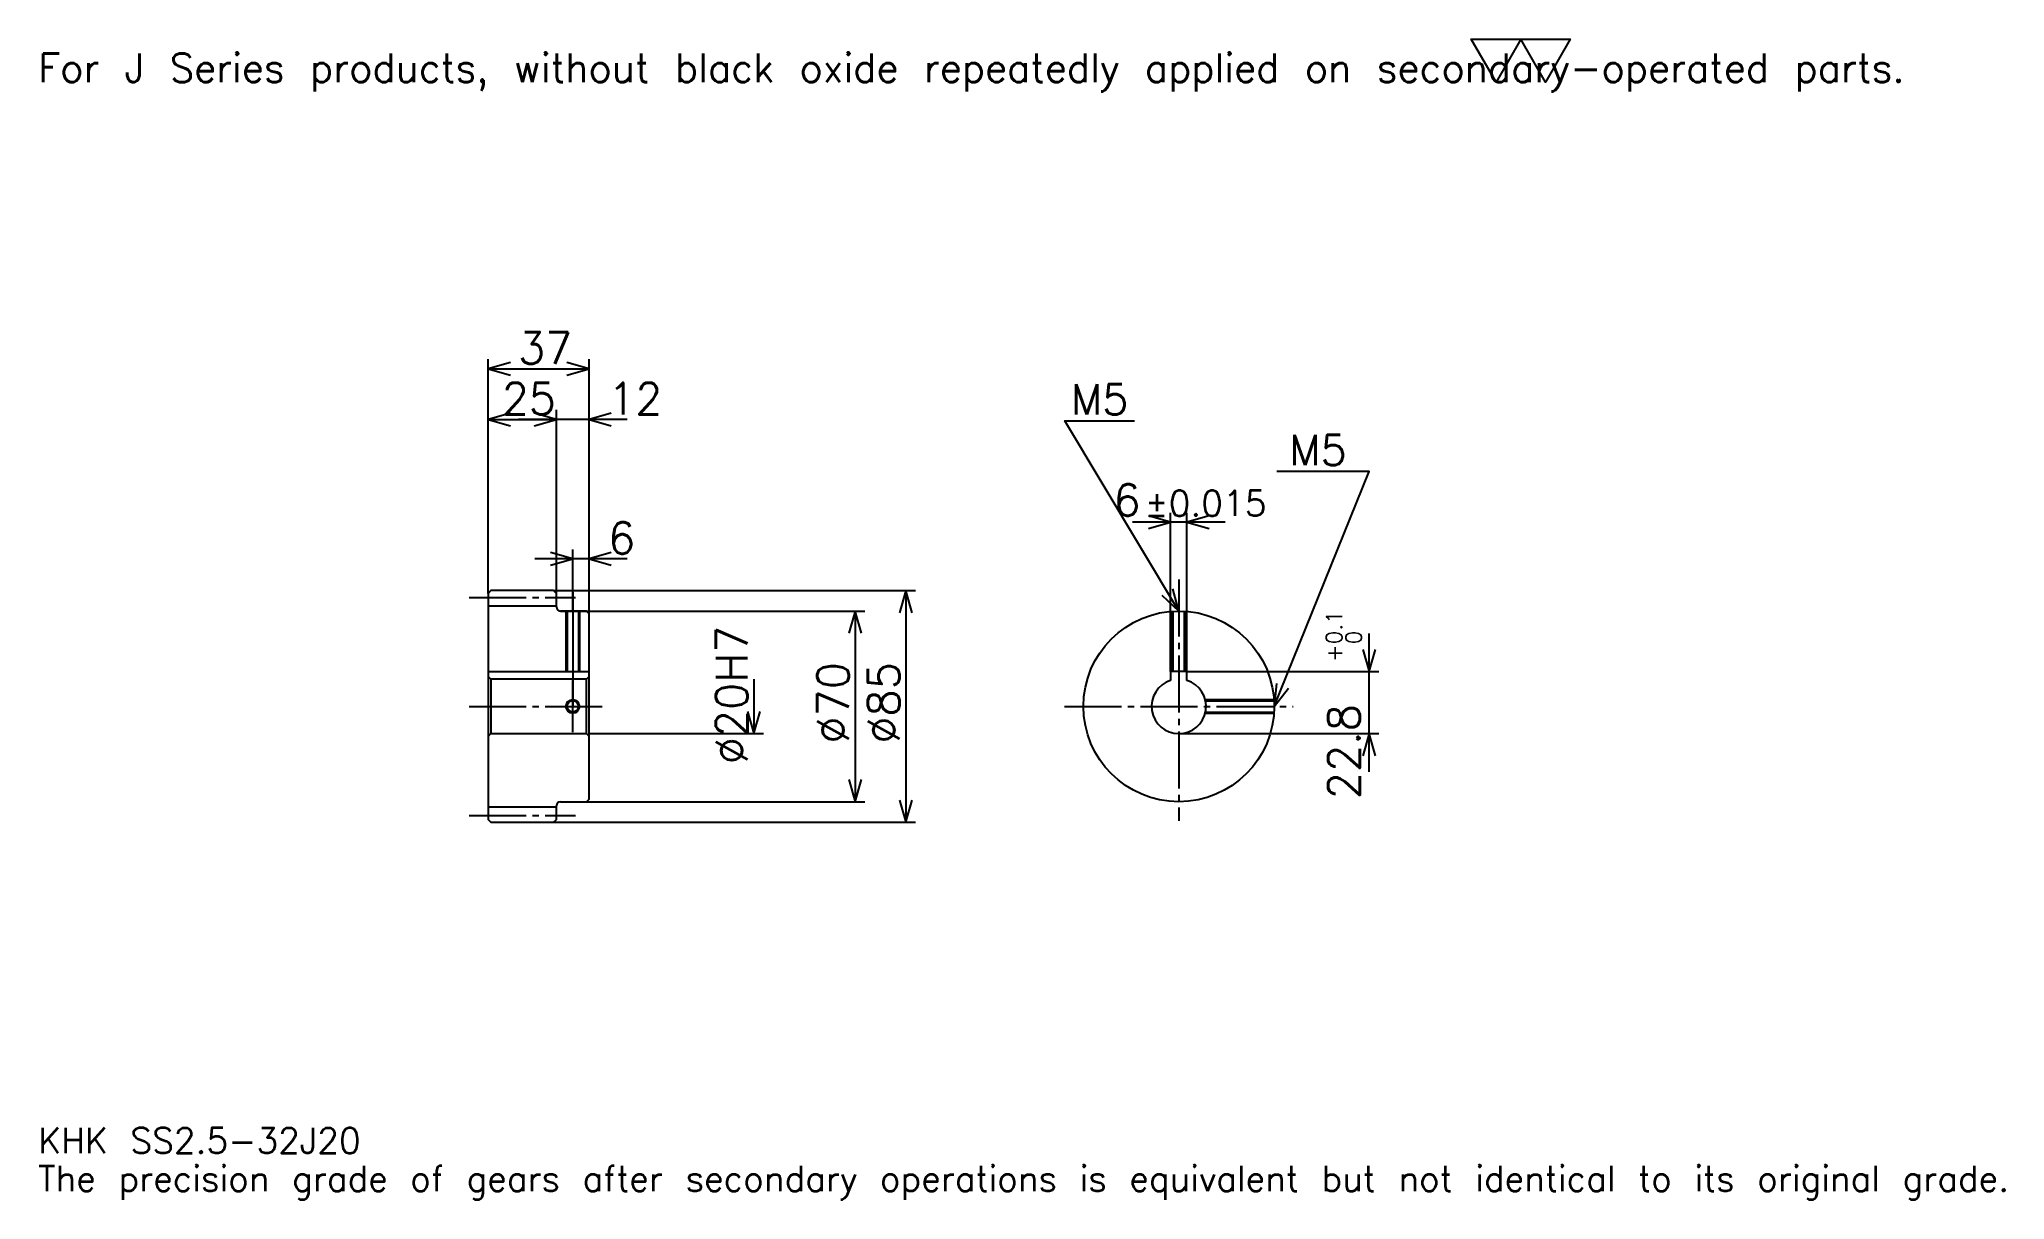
# Model space of a CAD drawing. Extents: x 24 to 745, y 9 to 434.
import ezdxf

# ---------------------------------------------------------------- set-up
doc = ezdxf.new("R2010")
doc.units = 0
doc.linetypes.add('DASHDOT', pattern=[27.913044, 20.934783, -2.326087, 2.326087, -2.326087])
doc.layers.get('0').update_dxf_attribs({"linetype": 'CONTINUOUS'})
doc.layers.add('DASHDOT', color=6, linetype='DASHDOT')
doc.styles.add('KANJI', font='TXT', dxfattribs={"bigfont": 'BIGFONT'})

msp = doc.modelspace()

# ---------------------------------------------------------------- linework, layer by layer
at = {"color": 5}
for p, q in [((188.413055, 232.07608), (188.413055, 316.978241)), ((188.413055, 313.489136), (225.413055, 313.489136)), ((225.413055, 232.07608), (225.413055, 316.978241)), ((213.413055, 232.07608), (213.413055, 298.369568)), ((188.413055, 294.880432), (213.413055, 294.880432)), ((239.369568, 294.880432), (199.456528, 294.880432)), ((438.847839, 202.376083), (438.847839, 260.630432)), ((444.847839, 202.376083), (444.847839, 260.630432)), ((458.804352, 257.141296), (424.891296, 257.141296)), ((219.413055, 232.07608), (219.413055, 247.195648)), ((239.369568, 243.706512), (205.456528, 243.706512)), ((188.413055, 231.07608), (188.413055, 232.07608)), ((212.413055, 232.07608), (225.413055, 232.07608)), ((213.413055, 231.07608), (213.413055, 232.07608)), ((219.413055, 224.57608), (219.413055, 232.07608)), ((219.413055, 224.57608), (219.413055, 232.07608)), ((225.413055, 232.07608), (345.206543, 232.07608)), ((225.413055, 223.57608), (225.413055, 232.07608)), ((341.717407, 232.07608), (341.717407, 147.07608)), ((214.913055, 224.57608), (225.413055, 224.57608)), ((225.413055, 224.57608), (326.597839, 224.57608)), ((323.108704, 224.57608), (323.108704, 154.57608)), ((511.739136, 165.619568), (511.739136, 216.332596)), ((444.847839, 202.376083), (515.228271, 202.376083)), ((285.891296, 199.57608), (285.891296, 179.57608)), ((225.413055, 179.57608), (289.380432, 179.57608)), ((441.847839, 179.57608), (515.228271, 179.57608)), ((214.913055, 154.57608), (225.413055, 154.57608)), ((225.413055, 154.57608), (326.597839, 154.57608)), ((212.413055, 147.07608), (225.413055, 147.07608)), ((225.413055, 147.07608), (345.206543, 147.07608))]:
    msp.add_line(p, q, dxfattribs=at)
at = {"color": 4}
for p, q in [((188.413055, 226.45108), (213.413055, 226.45108)), ((188.413055, 202.376083), (225.413055, 202.376083)), ((189.413055, 199.57608), (189.413055, 179.57608)), ((224.413055, 199.57608), (225.413055, 200.57608)), ((224.413055, 179.57608), (225.413055, 178.57608)), ((188.413055, 152.70108), (213.413055, 152.70108))]:
    msp.add_line(p, q, dxfattribs=at)
at = {"color": 7}
msp.add_lwpolyline([(558.260864, 418.695648), (549.189148, 434.419983), (585.476074, 434.419983), (576.404358, 418.695648), (567.332581, 434.419983), (558.260864, 418.695648)], dxfattribs=at)
at = {"color": 5}
for points in [[(196.554352, 315.815216), (188.413055, 313.489136), (196.554352, 311.163025)], [(217.271759, 311.163025), (225.413055, 313.489136), (217.271759, 315.815216)], [(196.554352, 297.206512), (188.413055, 294.880432), (196.554352, 292.554352)], [(205.271759, 292.554352), (213.413055, 294.880432), (205.271759, 297.206512)], [(205.271759, 292.554352), (213.413055, 294.880432), (205.271759, 297.206512)], [(233.554352, 297.206512), (225.413055, 294.880432), (233.554352, 292.554352)], [(441.847839, 224.57608), (399.978271, 294.358704), (425.565247, 294.358704)], [(476.847839, 189.57608), (511.739136, 275.75), (477.778259, 275.75)], [(430.706543, 254.815216), (438.847839, 257.141296), (430.706543, 259.467377)], [(452.989136, 259.467377), (444.847839, 257.141296), (452.989136, 254.815216)], [(211.271759, 241.380432), (219.413055, 243.706512), (211.271759, 246.032608)], [(233.554352, 246.032608), (225.413055, 243.706512), (233.554352, 241.380432)], [(344.043488, 223.934784), (341.717407, 232.07608), (339.391327, 223.934784)], [(435.664551, 230.360428), (441.847839, 224.57608), (439.653778, 232.753952)], [(325.434784, 216.434784), (323.108704, 224.57608), (320.782623, 216.434784)], [(509.413055, 210.51738), (511.739136, 202.376083), (514.065186, 210.51738)], [(477.747192, 197.99527), (476.847839, 189.57608), (482.059326, 196.249313)], [(283.565216, 187.717377), (285.891296, 179.57608), (288.217407, 187.717377)], [(514.065186, 171.434784), (511.739136, 179.57608), (509.413055, 171.434784)], [(320.782623, 162.717377), (323.108704, 154.57608), (325.434784, 162.717377)], [(339.391327, 155.217377), (341.717407, 147.07608), (344.043488, 155.217377)]]:
    msp.add_lwpolyline(points, dxfattribs=at)
at = {"color": 4}
for points in [[(213.413055, 226.07608), (213.413055, 231.07608), (212.413055, 232.07608), (189.413055, 232.07608), (188.413055, 231.07608), (188.413055, 178.57608)], [(214.913055, 154.57608), (224.413055, 154.57608), (225.413055, 155.57608), (225.413055, 223.57608), (224.413055, 224.57608), (214.913055, 224.57608)], [(216.913055, 224.57608), (216.913055, 202.376083)], [(217.348053, 224.57608), (217.348053, 202.376083)], [(221.478058, 224.57608), (221.478058, 202.376083)], [(221.913055, 224.57608), (221.913055, 202.376083)], [(439.347839, 202.376083), (439.347839, 224.486679)], [(439.782837, 202.376083), (439.782837, 224.515106)], [(443.912842, 202.376083), (443.912842, 224.515106)], [(444.347839, 202.376083), (444.347839, 224.486679)], [(444.847839, 199.115479), (444.847839, 202.376083), (438.847839, 202.376083), (438.847839, 199.115479)], [(188.413055, 178.57608), (189.413055, 179.57608), (224.413055, 179.57608), (224.413055, 199.57608), (189.413055, 199.57608), (188.413055, 200.57608)], [(451.530304, 192.07608), (476.758453, 192.07608)], [(451.632294, 191.641083), (476.786865, 191.641083)], [(451.530304, 187.07608), (476.758453, 187.07608)], [(451.632294, 187.511078), (476.786865, 187.511078)], [(188.413055, 178.57608), (188.413055, 148.07608), (189.413055, 147.07608), (212.413055, 147.07608), (213.413055, 148.07608), (213.413055, 153.07608)]]:
    msp.add_lwpolyline(points, dxfattribs=at)
for centre, radius in [((441.847839, 189.57608), 35), ((219.413055, 189.57608), 2.065)]:
    msp.add_circle(centre, radius, dxfattribs=at)
at = {"color": 7}
msp.add_circle((219.413055, 189.57608), 2.5, dxfattribs=at)
at = {"color": 4}
for centre, radius, start, end in [((214.913055, 226.07608), 1.5, 180, 270), ((441.847839, 189.57608), 10, 107.457602748, 72.542397252), ((214.913055, 153.07608), 1.5, 90, 180)]:
    msp.add_arc(centre, radius, start, end, dxfattribs=at)
at = {"layer": 'DASHDOT', "color": 7}
for p, q in [((441.847839, 236.206512), (441.847839, 147.597824)), ((181.434799, 229.57608), (220.391312, 229.57608)), ((219.413055, 224.57608), (219.413055, 189.57608)), ((181.434799, 189.57608), (232.391312, 189.57608)), ((399.869568, 189.57608), (483.826111, 189.57608)), ((181.434799, 149.57608), (220.391312, 149.57608))]:
    msp.add_line(p, q, dxfattribs=at)
for points in [[(219.413055, 231.554337), (219.413055, 195.397827)], [(219.413055, 180.097824), (219.413055, 199.054337)], [(209.934799, 189.57608), (228.891312, 189.57608)]]:
    msp.add_lwpolyline(points, dxfattribs=at)

# ---------------------------------------------------------------- texts
at = {"color": 7, "style": 'KANJI'}
for s, height, p in [('For J Series products, without black oxide repeatedly applied on secondary-operated parts.', 10.467391, (23.26087, 418.695648)), ('37', 11.630435, (199.353271, 315.349976)), ('25', 11.630435, (193.353271, 296.741302)), ('12', 11.630435, (232.391312, 296.741302)), ('M5', 11.165218, (402.304382, 296.684784)), ('M5', 11.165218, (482.43042, 278.07608)), ('6', 11.630435, (417.840332, 259.467377)), ('%%p0.015', 9.304348, (429.353027, 259.467377)), ('6', 11.630435, (232.391312, 245.567383)), ('KHK SS2.5-32J20', 9.304348, (23.26087, 25.586956)), ('The precision grade of gears after secondary operations is equivalent but not identical to its original grade.', 9.304348, (23.26087, 11.630435))]:
    msp.add_text(s, height=height, dxfattribs=at).set_placement(p)
for s, height, p in [('%%c20H7', 11.630435, (283.565216, 168.35054)), ('0.1', 5.815217, (501.736969, 212.387711)), ('0', 5.815217, (508.947845, 212.387711)), ('+', 5.815217, (501.736969, 205.874664)), ('%%c70', 11.630435, (320.782623, 175.910324)), ('%%c85', 11.630435, (339.391327, 175.910324)), ('22.8', 11.630435, (508.25, 155.533539))]:
    msp.add_text(s, height=height, rotation=90, dxfattribs=at).set_placement(p)

doc.saveas('drawing.dxf')
